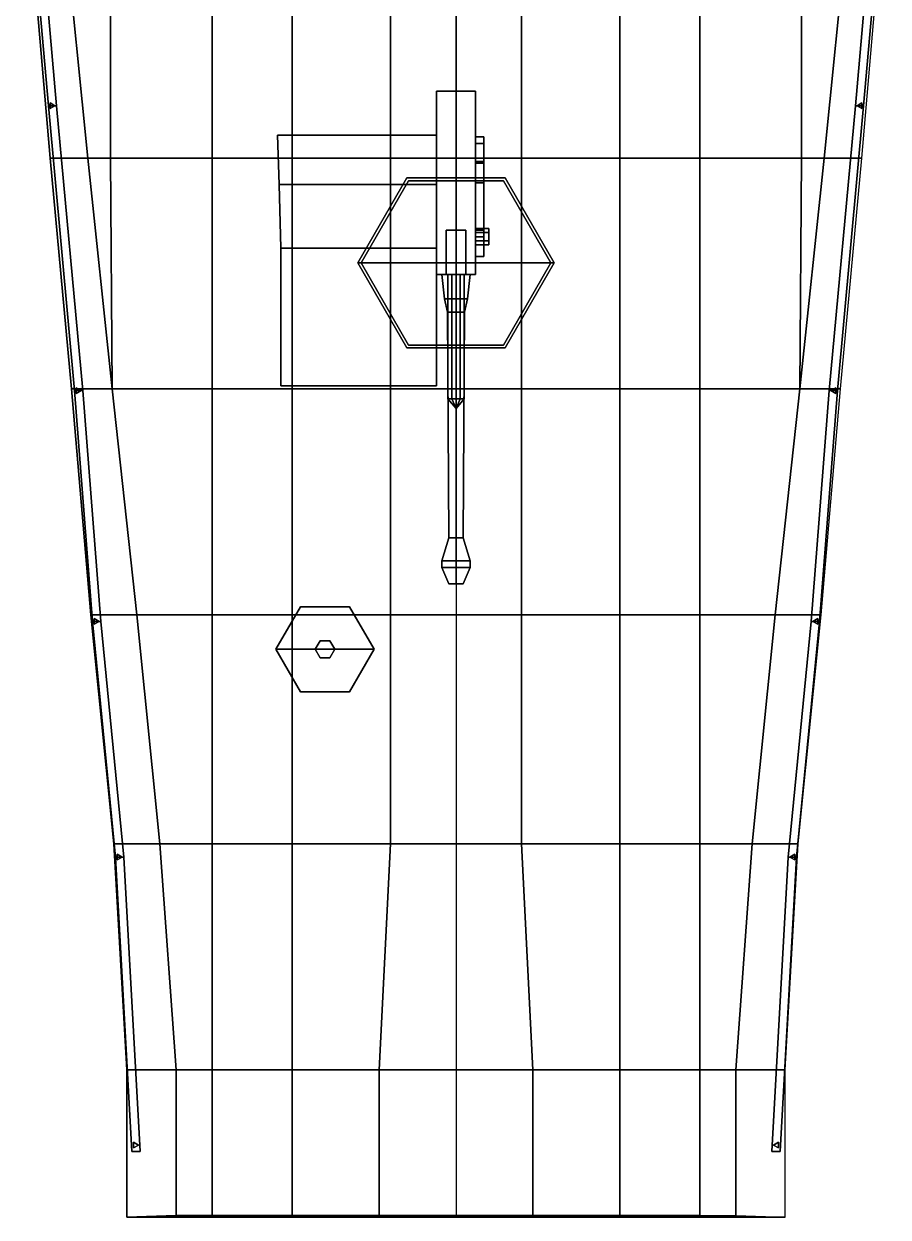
# Model space of a CAD drawing. Header units: millimetres. Extents: x -3.2 to 17.4, y -17.6 to 52.8.
# Drawn here: x -2.64 to 2.64, y -17.56 to -10.27 of the extents above; entities that cross this region are included whole.
import ezdxf

# ---------------------------------------------------------------- set-up
doc = ezdxf.new("R2010")
doc.units = ezdxf.units.MM
for name, color, linetype in [('barrel', 1, 'Continuous'), ('hull2', 7, 'Continuous'), ('sleeve', 5, 'Continuous'), ('turret', 2, 'Continuous')]:
    doc.layers.add(name, color=color, linetype=linetype)

msp = doc.modelspace()

# ---------------------------------------------------------------- linework, layer by layer
for points in [[(0, -10.87, -0.6973), (0, 8.53, -1.19), (0, 8.53, -1.24), (0, -10.87, -1.47)], [(0, -10.87, -1.47), (0, 8.53, -1.24), (0, 8.53, -1.19), (0, -10.87, -0.6973)], [(2.49, -10.77, 2.91), (2.64, -9.07, 2.92), (2.59, -9.07, 2.92), (2.44, -10.77, 2.91)], [(2.44, -10.77, 2.91), (2.59, -9.07, 2.92), (2.64, -9.07, 2.92), (2.49, -10.77, 2.91)], [(-2.6, -9.69, 2.08), (-2.39, -9.69, 0.02), (-2.25, -11.09, -0.06), (-2.48, -11.09, 2.08)], [(-2.48, -11.09, 2.08), (2.48, -11.09, 2.08), (2.6, -9.69, 2.08), (-2.6, -9.69, 2.08)], [(-2.39, -9.69, 0.02), (-2.11, -9.69, -0.16), (-2.11, -11.09, -0.16), (-2.25, -11.09, -0.06)], [(-2.11, -9.69, -0.16), (-1.49, -9.69, -0.43), (-1.49, -11.09, -0.37), (-2.11, -11.09, -0.16)], [(-1.49, -9.69, -0.43), (-1, -9.69, -0.61), (-1, -11.09, -0.5), (-1.49, -11.09, -0.37)], [(-1, -9.69, -0.61), (-0.4, -9.69, -0.74), (-0.4, -11.09, -0.65), (-1, -11.09, -0.5)], [(0, -11.09, -0.68), (-0.4, -11.09, -0.65), (-0.4, -9.69, -0.74), (0, -9.69, -0.79)], [(2.28, -12.51, 2.9), (2.44, -10.77, 2.91), (2.49, -10.77, 2.91), (2.33, -12.51, 2.9)], [(2.33, -12.51, 2.9), (2.49, -10.77, 2.91), (2.44, -10.77, 2.91), (2.28, -12.51, 2.9)], [(2.48, -10.7527, 2.08), (2.45, -10.77, 2.08), (2.45, -10.77, 2.91), (2.48, -10.7527, 2.91)], [(2.45, -10.77, 2.08), (2.48, -10.7873, 2.08), (2.48, -10.7873, 2.91), (2.45, -10.77, 2.91)], [(2.48, -10.7873, 2.08), (2.48, -10.7527, 2.08), (2.48, -10.7527, 2.91), (2.48, -10.7873, 2.91)], [(0, -11.09, -1.23), (0, -10.87, -1.47), (0, -10.87, -0.6973), (0, -11.09, -0.68)], [(0, -11.09, -0.68), (0, -10.87, -0.6973), (0, -10.87, -1.47), (0, -11.09, -1.23)], [(-2.48, -11.09, 2.08), (-2.25, -11.09, -0.06), (-2.1, -12.5, -0.15), (-2.35, -12.5, 2.07)], [(-2.35, -12.5, 2.07), (2.35, -12.5, 2.07), (2.48, -11.09, 2.08), (-2.48, -11.09, 2.08)], [(-2.25, -11.09, -0.06), (-2.11, -11.09, -0.16), (-2.1, -12.5, -0.15)], [(-2.11, -11.09, -0.16), (-1.49, -11.09, -0.37), (-1.49, -12.5, -0.32), (-2.1, -12.5, -0.15)], [(-1.49, -11.09, -0.37), (-1, -11.09, -0.5), (-1, -12.5, -0.44), (-1.49, -12.5, -0.32)], [(-1, -11.09, -0.5), (-0.4, -11.09, -0.65), (-0.4, -12.5, -0.55), (-1, -12.5, -0.44)], [(0, -12.5, -0.58), (-0.4, -12.5, -0.55), (-0.4, -11.09, -0.65), (0, -11.09, -0.68)], [(0, -11.52, -1.03), (0, -11.09, -1.23), (0, -11.09, -0.68), (0, -12.5, -0.58)], [(0, -12.5, -0.58), (0, -11.09, -0.68), (0, -11.09, -1.23), (0, -11.52, -1.03)], [(-0.29, -11.2277, 2.07), (-0.58, -11.73, 2.07), (-0.58, -11.73, 3), (-0.29, -11.2277, 3)], [(0.29, -11.2277, 2.07), (-0.29, -11.2277, 2.07), (-0.29, -11.2277, 3), (0.29, -11.2277, 3)], [(0.58, -11.73, 2.07), (0.29, -11.2277, 2.07), (0.29, -11.2277, 3), (0.58, -11.73, 3)], [(-0.58, -11.73, 2.07), (-0.29, -12.2323, 2.07), (-0.29, -12.2323, 3), (-0.58, -11.73, 3)], [(0.29, -12.2323, 2.07), (0.58, -11.73, 2.07), (0.58, -11.73, 3), (0.29, -12.2323, 3)], [(-0.29, -12.2323, 2.07), (0.29, -12.2323, 2.07), (0.29, -12.2323, 3), (-0.29, -12.2323, 3)], [(-2.35, -12.5, 2.07), (-2.1, -12.5, -0.15), (-1.95, -13.88, -0.18), (-2.23, -13.88, 2.07)], [(-2.23, -13.88, 2.07), (2.23, -13.88, 2.07), (2.35, -12.5, 2.07), (-2.35, -12.5, 2.07)], [(-2.1, -12.5, -0.15), (-1.49, -12.5, -0.32), (-1.49, -13.88, -0.26), (-1.95, -13.88, -0.18)], [(-1.49, -12.5, -0.32), (-1, -12.5, -0.44), (-1, -13.88, -0.36), (-1.49, -13.88, -0.26)], [(-1, -12.5, -0.44), (-0.4, -12.5, -0.55), (-0.4, -13.88, -0.46), (-1, -13.88, -0.36)], [(0, -13.88, -0.48), (-0.4, -13.88, -0.46), (-0.4, -12.5, -0.55), (0, -12.5, -0.58)], [(2.22, -13.92, 2.9), (2.33, -12.51, 2.9), (2.28, -12.51, 2.9), (2.17, -13.92, 2.9)], [(2.17, -13.92, 2.9), (2.28, -12.51, 2.9), (2.33, -12.51, 2.9), (2.22, -13.92, 2.9)], [(2.32, -12.4927, 2.07), (2.29, -12.51, 2.07), (2.29, -12.51, 2.9), (2.32, -12.4927, 2.9)], [(2.29, -12.51, 2.07), (2.32, -12.5273, 2.07), (2.32, -12.5273, 2.9), (2.29, -12.51, 2.9)], [(2.32, -12.5273, 2.07), (2.32, -12.4927, 2.07), (2.32, -12.4927, 2.9), (2.32, -12.5273, 2.9)], [(-0.95, -13.8302, 2.9), (-1.1, -14.09, 2.9), (-1.1, -14.09, 2.96), (-0.95, -13.8302, 2.96)], [(-0.5, -14.09, 2.9), (-1.1, -14.09, 2.9), (-0.95, -13.8302, 2.9), (-0.65, -13.8302, 2.9)], [(-0.65, -13.8302, 2.96), (-0.95, -13.8302, 2.96), (-1.1, -14.09, 2.96), (-0.5, -14.09, 2.96)], [(-0.65, -13.8302, 2.9), (-0.95, -13.8302, 2.9), (-0.95, -13.8302, 2.96), (-0.65, -13.8302, 2.96)], [(-0.5, -14.09, 2.9), (-0.65, -13.8302, 2.9), (-0.65, -13.8302, 2.96), (-0.5, -14.09, 2.96)], [(-2.23, -13.88, 2.07), (-1.95, -13.88, -0.18), (-1.81, -15.28, -0.18), (-2.09, -15.28, 2.07)], [(-2.09, -15.28, 2.07), (2.09, -15.28, 2.07), (2.23, -13.88, 2.07), (-2.23, -13.88, 2.07)], [(-1.95, -13.88, -0.18), (-1.49, -13.88, -0.26), (-1.49, -15.28, -0.21), (-1.81, -15.28, -0.18)], [(-1.49, -13.88, -0.26), (-1, -13.88, -0.36), (-1, -15.28, -0.28), (-1.49, -15.28, -0.21)], [(-1, -13.88, -0.36), (-0.4, -13.88, -0.46), (-0.4, -15.28, -0.33), (-1, -15.28, -0.28)], [(0, -15.28, -0.36), (-0.4, -15.28, -0.33), (-0.4, -13.88, -0.46), (0, -13.88, -0.48)], [(2.03, -15.36, 2.9), (2.17, -13.92, 2.9), (2.22, -13.92, 2.9), (2.08, -15.36, 2.9)], [(2.08, -15.36, 2.9), (2.22, -13.92, 2.9), (2.17, -13.92, 2.9), (2.03, -15.36, 2.9)], [(2.21, -13.9027, 2.07), (2.18, -13.92, 2.07), (2.18, -13.92, 2.9), (2.21, -13.9027, 2.9)], [(2.18, -13.92, 2.07), (2.21, -13.9373, 2.07), (2.21, -13.9373, 2.9), (2.18, -13.92, 2.9)], [(2.21, -13.9373, 2.07), (2.21, -13.9027, 2.07), (2.21, -13.9027, 2.9), (2.21, -13.9373, 2.9)], [(-0.83, -14.038, 2.07), (-0.86, -14.09, 2.07), (-0.86, -14.09, 2.9), (-0.83, -14.038, 2.9)], [(-0.77, -14.038, 2.07), (-0.83, -14.038, 2.07), (-0.83, -14.038, 2.9), (-0.77, -14.038, 2.9)], [(-0.74, -14.09, 2.07), (-0.77, -14.038, 2.07), (-0.77, -14.038, 2.9), (-0.74, -14.09, 2.9)], [(-1.1, -14.09, 2.9), (-0.95, -14.3498, 2.9), (-0.95, -14.3498, 2.96), (-1.1, -14.09, 2.96)], [(-0.65, -14.3498, 2.9), (-0.95, -14.3498, 2.9), (-1.1, -14.09, 2.9), (-0.5, -14.09, 2.9)], [(-0.5, -14.09, 2.96), (-1.1, -14.09, 2.96), (-0.95, -14.3498, 2.96), (-0.65, -14.3498, 2.96)], [(-0.86, -14.09, 2.07), (-0.83, -14.142, 2.07), (-0.83, -14.142, 2.9), (-0.86, -14.09, 2.9)], [(-0.83, -14.142, 2.07), (-0.77, -14.142, 2.07), (-0.77, -14.142, 2.9), (-0.83, -14.142, 2.9)], [(-0.77, -14.142, 2.07), (-0.74, -14.09, 2.07), (-0.74, -14.09, 2.9), (-0.77, -14.142, 2.9)], [(-0.65, -14.3498, 2.9), (-0.5, -14.09, 2.9), (-0.5, -14.09, 2.96), (-0.65, -14.3498, 2.96)], [(-0.95, -14.3498, 2.9), (-0.65, -14.3498, 2.9), (-0.65, -14.3498, 2.96), (-0.95, -14.3498, 2.96)], [(-2.09, -15.28, 2.07), (-1.81, -15.28, -0.18), (-1.71, -16.66, -0.18), (-2.01, -16.66, 2.07)], [(-2.01, -16.66, 2.07), (2.01, -16.66, 2.07), (2.09, -15.28, 2.07), (-2.09, -15.28, 2.07)], [(-1.81, -15.28, -0.18), (-1.49, -15.28, -0.21), (-1.49, -16.66, -0.18), (-1.71, -16.66, -0.18)], [(-1.49, -15.28, -0.21), (-1, -15.28, -0.28), (-1, -16.66, -0.23), (-1.49, -16.66, -0.18)], [(-1, -15.28, -0.28), (-0.4, -15.28, -0.33), (-0.47, -16.66, -0.24), (-1, -16.66, -0.23)], [(0, -16.66, -0.27), (-0.47, -16.66, -0.24), (-0.4, -15.28, -0.33), (0, -15.28, -0.36)], [(1.98, -17.16, 2.9), (2.08, -15.36, 2.9), (2.03, -15.36, 2.9), (1.93, -17.16, 2.9)], [(1.93, -17.16, 2.9), (2.03, -15.36, 2.9), (2.08, -15.36, 2.9), (1.98, -17.16, 2.9)], [(2.07, -15.3427, 2.07), (2.04, -15.36, 2.07), (2.04, -15.36, 2.9), (2.07, -15.3427, 2.9)], [(2.04, -15.36, 2.07), (2.07, -15.3773, 2.07), (2.07, -15.3773, 2.9), (2.04, -15.36, 2.9)], [(2.07, -15.3773, 2.07), (2.07, -15.3427, 2.07), (2.07, -15.3427, 2.9), (2.07, -15.3773, 2.9)], [(-2.01, -16.66, 2.07), (-1.71, -16.66, -0.18), (-1.71, -17.55, -0.18), (-2.01, -17.56, 2.07)], [(-2.01, -17.56, 2.07), (2.01, -17.56, 2.07), (2.01, -16.66, 2.07), (-2.01, -16.66, 2.07)], [(-1.71, -16.66, -0.18), (-1.49, -16.66, -0.18), (-1.49, -17.55, -0.18), (-1.71, -17.55, -0.18)], [(-1.49, -16.66, -0.18), (-1, -16.66, -0.23), (-1, -17.55, -0.23), (-1.49, -17.55, -0.18)], [(-1, -16.66, -0.23), (-0.47, -16.66, -0.24), (-0.47, -17.55, -0.24), (-1, -17.55, -0.23)], [(0, -17.55, -0.27), (-0.47, -17.55, -0.24), (-0.47, -16.66, -0.24), (0, -16.66, -0.27)], [(1.97, -17.1027, 2.07), (1.94, -17.12, 2.07), (1.94, -17.12, 2.9), (1.97, -17.1027, 2.9)], [(1.94, -17.12, 2.07), (1.97, -17.1373, 2.07), (1.97, -17.1373, 2.9), (1.94, -17.12, 2.9)], [(1.97, -17.1373, 2.07), (1.97, -17.1027, 2.07), (1.97, -17.1027, 2.9), (1.97, -17.1373, 2.9)], [(-1.71, -17.55, -0.18), (1.71, -17.55, -0.18), (2.01, -17.56, 2.07), (-2.01, -17.56, 2.07)], [(-1, -17.55, -0.23), (1, -17.55, -0.23), (1.49, -17.55, -0.18), (-1.49, -17.55, -0.18)], [(-0.47, -17.55, -0.24), (0, -17.55, -0.27), (0, -17.55, -0.23), (-1, -17.55, -0.23)], [(0, -17.55, -0.27), (0.47, -17.55, -0.24), (1, -17.55, -0.23), (0, -17.55, -0.23)]]:
    msp.add_3dface(points)
at = {"layer": 'barrel'}
for points in [[(0, -13.41, 3.59), (-0.0433, -13.41, 3.615), (-0.052, -12.03, 3.61), (0, -12.03, 3.58)], [(-0.0433, -13.41, 3.615), (-0.0433, -13.41, 3.665), (-0.052, -12.03, 3.67), (-0.052, -12.03, 3.61)], [(-0.0433, -13.41, 3.665), (0, -13.41, 3.69), (0, -12.03, 3.7), (-0.052, -12.03, 3.67)], [(0.0433, -13.41, 3.615), (0, -13.41, 3.59), (0, -12.03, 3.58), (0.052, -12.03, 3.61)], [(0, -13.41, 3.69), (0.0433, -13.41, 3.665), (0.052, -12.03, 3.67), (0, -12.03, 3.7)], [(0.0433, -13.41, 3.665), (0.0433, -13.41, 3.615), (0.052, -12.03, 3.61), (0.052, -12.03, 3.67)], [(0, -13.41, 3.69), (-0.0433, -13.41, 3.665), (-0.0866, -13.55, 3.69), (0, -13.55, 3.74)], [(-0.0433, -13.41, 3.615), (0, -13.41, 3.59), (0, -13.55, 3.54), (-0.0866, -13.55, 3.59)], [(-0.0433, -13.41, 3.665), (0, -13.41, 3.69), (0, -13.55, 3.74), (-0.0866, -13.55, 3.69)], [(0, -13.41, 3.59), (-0.0433, -13.41, 3.615), (-0.0866, -13.55, 3.59), (0, -13.55, 3.54)], [(-0.0433, -13.41, 3.615), (0.0433, -13.41, 3.665), (0, -13.41, 3.69), (-0.0433, -13.41, 3.665)], [(0, -13.41, 3.59), (0.0433, -13.41, 3.615), (0.0433, -13.41, 3.665), (-0.0433, -13.41, 3.615)], [(0.0433, -13.41, 3.665), (0, -13.41, 3.69), (0, -13.55, 3.74), (0.0866, -13.55, 3.69)], [(0, -13.41, 3.59), (0.0433, -13.41, 3.615), (0.0866, -13.55, 3.59), (0, -13.55, 3.54)], [(0, -13.41, 3.69), (0.0433, -13.41, 3.665), (0.0866, -13.55, 3.69), (0, -13.55, 3.74)], [(0.0433, -13.41, 3.615), (0, -13.41, 3.59), (0, -13.55, 3.54), (0.0866, -13.55, 3.59)], [(0, -13.55, 3.74), (-0.0866, -13.55, 3.69), (-0.0866, -13.59, 3.69), (0, -13.59, 3.74)], [(-0.0866, -13.55, 3.59), (0, -13.55, 3.54), (0, -13.59, 3.54), (-0.0866, -13.59, 3.59)], [(-0.0866, -13.55, 3.69), (0, -13.55, 3.74), (0, -13.59, 3.74), (-0.0866, -13.59, 3.69)], [(0, -13.55, 3.54), (-0.0866, -13.55, 3.59), (-0.0866, -13.59, 3.59), (0, -13.59, 3.54)], [(0.0866, -13.55, 3.69), (0, -13.55, 3.74), (0, -13.59, 3.74), (0.0866, -13.59, 3.69)], [(0, -13.55, 3.54), (0.0866, -13.55, 3.59), (0.0866, -13.59, 3.59), (0, -13.59, 3.54)], [(0, -13.55, 3.74), (0.0866, -13.55, 3.69), (0.0866, -13.59, 3.69), (0, -13.59, 3.74)], [(0.0866, -13.55, 3.59), (0, -13.55, 3.54), (0, -13.59, 3.54), (0.0866, -13.59, 3.59)], [(0, -13.59, 3.74), (-0.0866, -13.59, 3.69), (-0.0433, -13.69, 3.665), (0, -13.69, 3.69)], [(-0.0866, -13.59, 3.69), (-0.0866, -13.59, 3.59), (-0.0433, -13.69, 3.615), (-0.0433, -13.69, 3.665)], [(-0.0866, -13.59, 3.59), (0, -13.59, 3.54), (0, -13.69, 3.59), (-0.0433, -13.69, 3.615)], [(-0.0866, -13.59, 3.69), (0, -13.59, 3.74), (0, -13.69, 3.69), (-0.0433, -13.69, 3.665)], [(0, -13.59, 3.54), (-0.0866, -13.59, 3.59), (-0.0433, -13.69, 3.615), (0, -13.69, 3.59)], [(-0.0866, -13.59, 3.59), (-0.0866, -13.59, 3.69), (-0.0433, -13.69, 3.665), (-0.0433, -13.69, 3.615)], [(0.0866, -13.59, 3.69), (0, -13.59, 3.74), (0, -13.69, 3.69), (0.0433, -13.69, 3.665)], [(0, -13.59, 3.54), (0.0866, -13.59, 3.59), (0.0433, -13.69, 3.615), (0, -13.69, 3.59)], [(0, -13.59, 3.74), (0.0866, -13.59, 3.69), (0.0433, -13.69, 3.665), (0, -13.69, 3.69)], [(0.0866, -13.59, 3.59), (0, -13.59, 3.54), (0, -13.69, 3.59), (0.0433, -13.69, 3.615)], [(0.0866, -13.59, 3.59), (0.0866, -13.59, 3.69), (0.0433, -13.69, 3.665), (0.0433, -13.69, 3.615)], [(0.0866, -13.59, 3.69), (0.0866, -13.59, 3.59), (0.0433, -13.69, 3.615), (0.0433, -13.69, 3.665)]]:
    msp.add_3dface(points, dxfattribs=at)
at = {"layer": 'hull2'}
for points in [[(-2.49, -10.77, 2.91), (-2.64, -9.07, 2.92), (-2.59, -9.07, 2.92), (-2.44, -10.77, 2.91)], [(-2.44, -10.77, 2.91), (-2.59, -9.07, 2.92), (-2.64, -9.07, 2.92), (-2.49, -10.77, 2.91)], [(0, -11.09, -0.68), (0.4, -11.09, -0.65), (0.4, -9.69, -0.74), (0, -9.69, -0.79)], [(1, -9.69, -0.61), (0.4, -9.69, -0.74), (0.4, -11.09, -0.65), (1, -11.09, -0.5)], [(1.49, -9.69, -0.43), (1, -9.69, -0.61), (1, -11.09, -0.5), (1.49, -11.09, -0.37)], [(2.11, -9.69, -0.16), (1.49, -9.69, -0.43), (1.49, -11.09, -0.37), (2.11, -11.09, -0.16)], [(2.39, -9.69, 0.02), (2.11, -9.69, -0.16), (2.11, -11.09, -0.16), (2.25, -11.09, -0.06)], [(2.6, -9.69, 2.08), (2.39, -9.69, 0.02), (2.25, -11.09, -0.06), (2.48, -11.09, 2.08)], [(-2.28, -12.51, 2.9), (-2.44, -10.77, 2.91), (-2.49, -10.77, 2.91), (-2.33, -12.51, 2.9)], [(-2.33, -12.51, 2.9), (-2.49, -10.77, 2.91), (-2.44, -10.77, 2.91), (-2.28, -12.51, 2.9)], [(-2.48, -10.7527, 2.08), (-2.45, -10.77, 2.08), (-2.45, -10.77, 2.91), (-2.48, -10.7527, 2.91)], [(-2.48, -10.7873, 2.08), (-2.48, -10.7527, 2.08), (-2.48, -10.7527, 2.91), (-2.48, -10.7873, 2.91)], [(-2.45, -10.77, 2.08), (-2.48, -10.7873, 2.08), (-2.48, -10.7873, 2.91), (-2.45, -10.77, 2.91)], [(0, -12.5, -0.58), (0.4, -12.5, -0.55), (0.4, -11.09, -0.65), (0, -11.09, -0.68)], [(1, -11.09, -0.5), (0.4, -11.09, -0.65), (0.4, -12.5, -0.55), (1, -12.5, -0.44)], [(1.49, -11.09, -0.37), (1, -11.09, -0.5), (1, -12.5, -0.44), (1.49, -12.5, -0.32)], [(2.11, -11.09, -0.16), (1.49, -11.09, -0.37), (1.49, -12.5, -0.32), (2.1, -12.5, -0.15)], [(2.48, -11.09, 2.08), (2.25, -11.09, -0.06), (2.1, -12.5, -0.15), (2.35, -12.5, 2.07)], [(2.25, -11.09, -0.06), (2.11, -11.09, -0.16), (2.1, -12.5, -0.15)], [(-2.22, -13.92, 2.9), (-2.33, -12.51, 2.9), (-2.28, -12.51, 2.9), (-2.17, -13.92, 2.9)], [(-2.17, -13.92, 2.9), (-2.28, -12.51, 2.9), (-2.33, -12.51, 2.9), (-2.22, -13.92, 2.9)], [(-2.32, -12.4927, 2.07), (-2.29, -12.51, 2.07), (-2.29, -12.51, 2.9), (-2.32, -12.4927, 2.9)], [(-2.32, -12.5273, 2.07), (-2.32, -12.4927, 2.07), (-2.32, -12.4927, 2.9), (-2.32, -12.5273, 2.9)], [(-2.29, -12.51, 2.07), (-2.32, -12.5273, 2.07), (-2.32, -12.5273, 2.9), (-2.29, -12.51, 2.9)], [(0, -13.88, -0.48), (0.4, -13.88, -0.46), (0.4, -12.5, -0.55), (0, -12.5, -0.58)], [(1, -12.5, -0.44), (0.4, -12.5, -0.55), (0.4, -13.88, -0.46), (1, -13.88, -0.36)], [(1.49, -12.5, -0.32), (1, -12.5, -0.44), (1, -13.88, -0.36), (1.49, -13.88, -0.26)], [(2.1, -12.5, -0.15), (1.49, -12.5, -0.32), (1.49, -13.88, -0.26), (1.95, -13.88, -0.18)], [(2.35, -12.5, 2.07), (2.1, -12.5, -0.15), (1.95, -13.88, -0.18), (2.23, -13.88, 2.07)], [(-2.03, -15.36, 2.9), (-2.17, -13.92, 2.9), (-2.22, -13.92, 2.9), (-2.08, -15.36, 2.9)], [(-2.08, -15.36, 2.9), (-2.22, -13.92, 2.9), (-2.17, -13.92, 2.9), (-2.03, -15.36, 2.9)], [(-2.21, -13.9027, 2.07), (-2.18, -13.92, 2.07), (-2.18, -13.92, 2.9), (-2.21, -13.9027, 2.9)], [(-2.21, -13.9373, 2.07), (-2.21, -13.9027, 2.07), (-2.21, -13.9027, 2.9), (-2.21, -13.9373, 2.9)], [(-2.18, -13.92, 2.07), (-2.21, -13.9373, 2.07), (-2.21, -13.9373, 2.9), (-2.18, -13.92, 2.9)], [(0, -15.28, -0.36), (0.4, -15.28, -0.33), (0.4, -13.88, -0.46), (0, -13.88, -0.48)], [(1, -13.88, -0.36), (0.4, -13.88, -0.46), (0.4, -15.28, -0.33), (1, -15.28, -0.28)], [(1.49, -13.88, -0.26), (1, -13.88, -0.36), (1, -15.28, -0.28), (1.49, -15.28, -0.21)], [(1.95, -13.88, -0.18), (1.49, -13.88, -0.26), (1.49, -15.28, -0.21), (1.81, -15.28, -0.18)], [(2.23, -13.88, 2.07), (1.95, -13.88, -0.18), (1.81, -15.28, -0.18), (2.09, -15.28, 2.07)], [(0, -16.66, -0.27), (0.47, -16.66, -0.24), (0.4, -15.28, -0.33), (0, -15.28, -0.36)], [(1, -15.28, -0.28), (0.4, -15.28, -0.33), (0.47, -16.66, -0.24), (1, -16.66, -0.23)], [(1.49, -15.28, -0.21), (1, -15.28, -0.28), (1, -16.66, -0.23), (1.49, -16.66, -0.18)], [(1.81, -15.28, -0.18), (1.49, -15.28, -0.21), (1.49, -16.66, -0.18), (1.71, -16.66, -0.18)], [(2.09, -15.28, 2.07), (1.81, -15.28, -0.18), (1.71, -16.66, -0.18), (2.01, -16.66, 2.07)], [(-1.98, -17.16, 2.9), (-2.08, -15.36, 2.9), (-2.03, -15.36, 2.9), (-1.93, -17.16, 2.9)], [(-1.93, -17.16, 2.9), (-2.03, -15.36, 2.9), (-2.08, -15.36, 2.9), (-1.98, -17.16, 2.9)], [(-2.07, -15.3773, 2.07), (-2.07, -15.3427, 2.07), (-2.07, -15.3427, 2.9), (-2.07, -15.3773, 2.9)], [(-2.07, -15.3427, 2.07), (-2.04, -15.36, 2.07), (-2.04, -15.36, 2.9), (-2.07, -15.3427, 2.9)], [(-2.04, -15.36, 2.07), (-2.07, -15.3773, 2.07), (-2.07, -15.3773, 2.9), (-2.04, -15.36, 2.9)], [(0, -17.55, -0.27), (0.47, -17.55, -0.24), (0.47, -16.66, -0.24), (0, -16.66, -0.27)], [(1, -16.66, -0.23), (0.47, -16.66, -0.24), (0.47, -17.55, -0.24), (1, -17.55, -0.23)], [(1.49, -16.66, -0.18), (1, -16.66, -0.23), (1, -17.55, -0.23), (1.49, -17.55, -0.18)], [(1.71, -16.66, -0.18), (1.49, -16.66, -0.18), (1.49, -17.55, -0.18), (1.71, -17.55, -0.18)], [(2.01, -16.66, 2.07), (1.71, -16.66, -0.18), (1.71, -17.55, -0.18), (2.01, -17.56, 2.07)], [(-1.97, -17.1027, 2.07), (-1.94, -17.12, 2.07), (-1.94, -17.12, 2.9), (-1.97, -17.1027, 2.9)], [(-1.97, -17.1373, 2.07), (-1.97, -17.1027, 2.07), (-1.97, -17.1027, 2.9), (-1.97, -17.1373, 2.9)], [(-1.94, -17.12, 2.07), (-1.97, -17.1373, 2.07), (-1.97, -17.1373, 2.9), (-1.94, -17.12, 2.9)]]:
    msp.add_3dface(points, dxfattribs=at)
at = {"layer": 'sleeve'}
for points in [[(-0.12, -10.68, 3.53), (-0.12, -11.8, 3.53), (-0.12, -11.8, 3.75), (-0.12, -10.68, 3.75)], [(-0.12, -10.68, 3.75), (-0.12, -11.8, 3.75), (0.12, -11.8, 3.75), (0.12, -10.68, 3.75)], [(0.12, -10.68, 3.75), (0.12, -10.68, 3.53), (-0.12, -10.68, 3.53), (-0.12, -10.68, 3.75)], [(0.12, -10.68, 3.53), (0.12, -11.8, 3.53), (-0.12, -11.8, 3.53), (-0.12, -10.68, 3.53)], [(0.12, -11.8, 3.75), (0.12, -11.8, 3.53), (0.12, -10.68, 3.53), (0.12, -10.68, 3.75)], [(-0.06, -11.53, 3.41), (-0.06, -11.8, 3.41), (-0.06, -11.8, 3.53), (-0.06, -11.53, 3.53)], [(0.06, -11.53, 3.53), (0.06, -11.53, 3.41), (-0.06, -11.53, 3.41), (-0.06, -11.53, 3.53)], [(0.06, -11.53, 3.41), (0.06, -11.8, 3.41), (-0.06, -11.8, 3.41), (-0.06, -11.53, 3.41)], [(0.06, -11.8, 3.53), (0.06, -11.8, 3.41), (0.06, -11.53, 3.41), (0.06, -11.53, 3.53)], [(0.2, -11.545, 3.7233), (0.2, -11.52, 3.68), (0.12, -11.52, 3.68), (0.12, -11.545, 3.7233)], [(0.2, -11.52, 3.68), (0.2, -11.545, 3.6367), (0.12, -11.545, 3.6367), (0.12, -11.52, 3.68)], [(0.2, -11.595, 3.7233), (0.2, -11.545, 3.7233), (0.12, -11.545, 3.7233), (0.12, -11.595, 3.7233)], [(0.2, -11.545, 3.6367), (0.2, -11.595, 3.6367), (0.12, -11.595, 3.6367), (0.12, -11.545, 3.6367)], [(0.2, -11.595, 3.7233), (0.2, -11.545, 3.6367), (0.2, -11.52, 3.68), (0.2, -11.545, 3.7233)], [(0.2, -11.62, 3.68), (0.2, -11.595, 3.6367), (0.2, -11.545, 3.6367), (0.2, -11.595, 3.7233)], [(0.2, -11.62, 3.68), (0.2, -11.595, 3.7233), (0.12, -11.595, 3.7233), (0.12, -11.62, 3.68)], [(0.2, -11.595, 3.6367), (0.2, -11.62, 3.68), (0.12, -11.62, 3.68), (0.12, -11.595, 3.6367)], [(-0.12, -11.8, 3.75), (-0.12, -11.8, 3.53), (0.12, -11.8, 3.53), (0.12, -11.8, 3.75)], [(0, -11.95, 3.56), (-0.0693, -11.95, 3.6), (-0.0866, -11.8, 3.59), (0, -11.8, 3.54)], [(-0.0693, -11.95, 3.6), (-0.0693, -11.95, 3.68), (-0.0866, -11.8, 3.69), (-0.0866, -11.8, 3.59)], [(-0.0693, -11.95, 3.68), (0, -11.95, 3.72), (0, -11.8, 3.74), (-0.0866, -11.8, 3.69)], [(-0.06, -11.8, 3.53), (-0.06, -11.8, 3.41), (0.06, -11.8, 3.41), (0.06, -11.8, 3.53)], [(-0.025, -11.8, 3.5133), (-0.05, -11.8, 3.47), (-0.05, -12.56, 3.47), (-0.025, -12.56, 3.5133)], [(-0.05, -11.8, 3.47), (-0.025, -11.8, 3.4267), (-0.025, -12.56, 3.4267), (-0.05, -12.56, 3.47)], [(0.025, -11.8, 3.5133), (-0.025, -11.8, 3.5133), (-0.025, -12.56, 3.5133), (0.025, -12.56, 3.5133)], [(-0.025, -11.8, 3.4267), (0.025, -11.8, 3.4267), (0.025, -12.56, 3.4267), (-0.025, -12.56, 3.4267)], [(0.0693, -11.95, 3.6), (0, -11.95, 3.56), (0, -11.8, 3.54), (0.0866, -11.8, 3.59)], [(0, -11.95, 3.72), (0.0693, -11.95, 3.68), (0.0866, -11.8, 3.69), (0, -11.8, 3.74)], [(0.05, -11.8, 3.47), (0.025, -11.8, 3.5133), (0.025, -12.56, 3.5133), (0.05, -12.56, 3.47)], [(0.025, -11.8, 3.4267), (0.05, -11.8, 3.47), (0.05, -12.56, 3.47), (0.025, -12.56, 3.4267)], [(0.0693, -11.95, 3.68), (0.0693, -11.95, 3.6), (0.0866, -11.8, 3.59), (0.0866, -11.8, 3.69)], [(0, -11.95, 3.72), (-0.0693, -11.95, 3.68), (-0.052, -12.03, 3.67), (0, -12.03, 3.7)], [(-0.0693, -11.95, 3.68), (-0.0693, -11.95, 3.6), (-0.052, -12.03, 3.61), (-0.052, -12.03, 3.67)], [(-0.0693, -11.95, 3.6), (0, -11.95, 3.56), (0, -12.03, 3.58), (-0.052, -12.03, 3.61)], [(0.0693, -11.95, 3.68), (0, -11.95, 3.72), (0, -12.03, 3.7), (0.052, -12.03, 3.67)], [(0, -11.95, 3.56), (0.0693, -11.95, 3.6), (0.052, -12.03, 3.61), (0, -12.03, 3.58)], [(0.0693, -11.95, 3.6), (0.0693, -11.95, 3.68), (0.052, -12.03, 3.67), (0.052, -12.03, 3.61)], [(-0.025, -12.56, 3.5133), (-0.05, -12.56, 3.47), (0, -12.62, 3.47)], [(-0.05, -12.56, 3.47), (-0.025, -12.56, 3.4267), (0, -12.62, 3.47)], [(0.025, -12.56, 3.5133), (-0.025, -12.56, 3.5133), (0, -12.62, 3.47)], [(-0.025, -12.56, 3.4267), (0.025, -12.56, 3.4267), (0, -12.62, 3.47)], [(0.05, -12.56, 3.47), (0.025, -12.56, 3.5133), (0, -12.62, 3.47)], [(0.025, -12.56, 3.4267), (0.05, -12.56, 3.47), (0, -12.62, 3.47)]]:
    msp.add_3dface(points, dxfattribs=at)
at = {"layer": 'turret'}
for points in [[(-1.09, -10.95, 4.08), (-1.09, -10.95, 3.15), (-1.08, -11.25, 3.15), (-1.08, -11.25, 4.08)], [(-0.12, -10.95, 4.08), (-0.12, -10.95, 3.15), (-1.09, -10.95, 3.15), (-1.09, -10.95, 4.08)], [(-0.12, -11.25, 4.08), (-0.12, -10.95, 4.08), (-1.09, -10.95, 4.08), (-1.08, -11.25, 4.08)], [(-1.08, -11.25, 3.15), (-1.09, -10.95, 3.15), (-0.12, -10.95, 3.15), (-0.12, -11.25, 3.15)], [(-0.12, -11.25, 3.15), (-0.12, -10.95, 3.15), (-0.12, -10.95, 4.08), (-0.12, -11.25, 4.08)], [(0.12, -10.96, 3), (0.12, -11.11, 3.15), (0.12, -11.12, 3.28), (0.12, -11, 3.32)], [(0.17, -11, 3.32), (0.17, -10.96, 3), (0.12, -10.96, 3), (0.12, -11, 3.32)], [(0.12, -11.11, 3.15), (0.12, -10.96, 3), (0.12, -11.21, 3), (0.12, -11.21, 3.15)], [(0.12, -11.21, 3), (0.12, -10.96, 3), (0.17, -10.96, 3), (0.17, -11.21, 3)], [(0.12, -11, 3.32), (0.12, -11.12, 3.28), (0.12, -11.57, 3.54), (0.12, -11.24, 3.71)], [(0.17, -11.24, 3.71), (0.17, -11, 3.32), (0.12, -11, 3.32), (0.12, -11.24, 3.71)], [(0.17, -11.12, 3.28), (0.17, -11.11, 3.15), (0.17, -10.96, 3), (0.17, -11, 3.32)], [(0.17, -11.21, 3), (0.17, -10.96, 3), (0.17, -11.11, 3.15), (0.17, -11.21, 3.15)], [(0.17, -11.57, 3.54), (0.17, -11.12, 3.28), (0.17, -11, 3.32), (0.17, -11.24, 3.71)], [(0.12, -11.12, 3.28), (0.12, -11.11, 3.15), (0.17, -11.11, 3.15), (0.17, -11.12, 3.28)], [(0.17, -11.21, 3.15), (0.17, -11.11, 3.15), (0.12, -11.11, 3.15), (0.12, -11.21, 3.15)], [(0.12, -11.57, 3.54), (0.12, -11.12, 3.28), (0.17, -11.12, 3.28), (0.17, -11.57, 3.54)], [(-0.3, -11.2104, 3), (-0.6, -11.73, 3), (-0.6, -11.73, 3.15), (-0.3, -11.2104, 3.15)], [(0.6, -11.73, 3), (-0.6, -11.73, 3), (-0.3, -11.2104, 3), (0.3, -11.2104, 3)], [(0.3, -11.2104, 3.15), (-0.3, -11.2104, 3.15), (-0.6, -11.73, 3.15), (0.6, -11.73, 3.15)], [(0.3, -11.2104, 3), (-0.3, -11.2104, 3), (-0.3, -11.2104, 3.15), (0.3, -11.2104, 3.15)], [(0.6, -11.73, 3), (0.3, -11.2104, 3), (0.3, -11.2104, 3.15), (0.6, -11.73, 3.15)], [(-1.08, -11.25, 4.08), (-1.08, -11.25, 3.15), (-1.07, -11.64, 3.15), (-1.07, -11.64, 4.08)], [(-0.12, -11.64, 4.08), (-0.12, -11.25, 4.08), (-1.08, -11.25, 4.08), (-1.07, -11.64, 4.08)], [(-1.07, -11.64, 3.15), (-1.08, -11.25, 3.15), (-0.12, -11.25, 3.15), (-0.12, -11.64, 3.15)], [(-0.12, -11.64, 3.15), (-0.12, -11.25, 3.15), (-0.12, -11.25, 4.08), (-0.12, -11.64, 4.08)], [(0.12, -11.24, 3.71), (0.12, -11.57, 3.54), (0.12, -11.69, 3.68), (0.12, -11.53, 3.77)], [(0.17, -11.53, 3.77), (0.17, -11.24, 3.71), (0.12, -11.24, 3.71), (0.12, -11.53, 3.77)], [(0.17, -11.69, 3.68), (0.17, -11.57, 3.54), (0.17, -11.24, 3.71), (0.17, -11.53, 3.77)], [(0.12, -11.53, 3.77), (0.12, -11.69, 3.68), (0.17, -11.69, 3.68), (0.17, -11.53, 3.77)], [(0.12, -11.69, 3.68), (0.12, -11.57, 3.54), (0.17, -11.57, 3.54), (0.17, -11.69, 3.68)], [(-1.07, -11.64, 4.08), (-1.07, -11.64, 3.15), (-1.07, -12.48, 3.15), (-1.07, -12.48, 3.81)], [(-1.07, -12.48, 3.15), (-1.07, -11.64, 3.15), (-0.12, -11.64, 3.15), (-0.12, -12.48, 3.15)], [(-0.12, -12.48, 3.81), (-0.12, -11.64, 4.08), (-1.07, -11.64, 4.08), (-1.07, -12.48, 3.81)], [(-0.12, -12.48, 3.15), (-0.12, -11.64, 3.15), (-0.12, -11.64, 4.08), (-0.12, -12.48, 3.81)], [(-0.6, -11.73, 3), (-0.3, -12.2496, 3), (-0.3, -12.2496, 3.15), (-0.6, -11.73, 3.15)], [(0.3, -12.2496, 3), (-0.3, -12.2496, 3), (-0.6, -11.73, 3), (0.6, -11.73, 3)], [(0.6, -11.73, 3.15), (-0.6, -11.73, 3.15), (-0.3, -12.2496, 3.15), (0.3, -12.2496, 3.15)], [(0.3, -12.2496, 3), (0.6, -11.73, 3), (0.6, -11.73, 3.15), (0.3, -12.2496, 3.15)], [(-0.3, -12.2496, 3), (0.3, -12.2496, 3), (0.3, -12.2496, 3.15), (-0.3, -12.2496, 3.15)], [(-1.07, -12.48, 3.81), (-1.07, -12.48, 3.15), (-0.12, -12.48, 3.15), (-0.12, -12.48, 3.81)]]:
    msp.add_3dface(points, dxfattribs=at)

doc.saveas('drawing.dxf')
